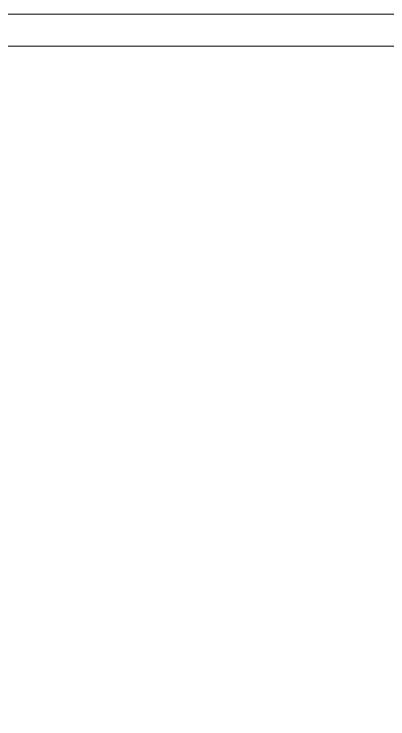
# Model space of a CAD drawing. Header units: millimetres. Extents: x 286 to 766, y 153 to 433.
# Drawn here: x 463.31 to 475, y 264.88 to 286.94 of the extents above; entities that cross this region are included whole.
import ezdxf

# ---------------------------------------------------------------- set-up
doc = ezdxf.new("R2010")
doc.units = ezdxf.units.MM
doc.header["$MEASUREMENT"] = 0
doc.layers.add('c', color=7, linetype='Continuous')

msp = doc.modelspace()

# ---------------------------------------------------------------- linework, layer by layer
at = {"layer": 'c', "color": 1, "lineweight": 20}
for points in [[(441.1551, 286.9429), (441.1551, 286.9429), (520.1099, 286.9429), (520.1099, 286.9429), (520.1099, 286.9429), (521.5781, 286.9429), (522.7758, 285.7452), (522.7758, 284.277), (522.7758, 284.277), (522.7758, 284.277), (522.7758, 207.9996), (522.7758, 207.9996), (522.7758, 207.9996), (522.7758, 206.5314), (521.5781, 205.3337), (520.1099, 205.3337), (520.1099, 205.3337), (520.1099, 205.3337), (441.1551, 205.3337), (441.1551, 205.3337), (441.1551, 205.3337), (439.6869, 205.3337), (438.4892, 206.5314), (438.4892, 207.9996), (438.4892, 207.9996), (438.4892, 207.9996), (438.4892, 284.277), (438.4892, 284.277), (438.4892, 284.277), (438.4892, 285.7452), (439.6869, 286.9429), (441.1551, 286.9429)], [(442.1551, 285.9429), (441.2389, 285.9429), (440.4892, 285.1931), (440.4892, 284.277), (440.4892, 284.277), (440.4892, 284.277), (440.4892, 207.9996), (440.4892, 207.9996), (440.4892, 207.9996), (440.4892, 207.0836), (441.2389, 206.3337), (442.1551, 206.3337), (442.1551, 206.3337), (442.1551, 206.3337), (519.1099, 206.3337), (519.1099, 206.3337), (519.1099, 206.3337), (520.0261, 206.3337), (520.7758, 207.0834), (520.7758, 207.9996), (520.7758, 207.9996), (520.7758, 207.9996), (520.7758, 284.277), (520.7758, 284.277), (520.7758, 284.277), (520.7758, 285.1932), (520.0259, 285.9429), (519.1099, 285.9429), (519.1099, 285.9429), (519.1099, 285.9429), (442.1551, 285.9429), (442.1551, 285.9429)]]:
    msp.add_open_spline(points, degree=3, knots=[0, 0, 0, 0, 0.1111111, 0.1111111, 0.1111111, 0.1111111, 0.2222222, 0.2222222, 0.2222222, 0.2222222, 0.3333333, 0.3333333, 0.3333333, 0.3333333, 0.4444444, 0.4444444, 0.4444444, 0.4444444, 0.5555556, 0.5555556, 0.5555556, 0.5555556, 0.6666667, 0.6666667, 0.6666667, 0.6666667, 0.7777778, 0.7777778, 0.7777778, 0.7777778, 1, 1, 1, 1], dxfattribs=at)

doc.saveas('drawing.dxf')
